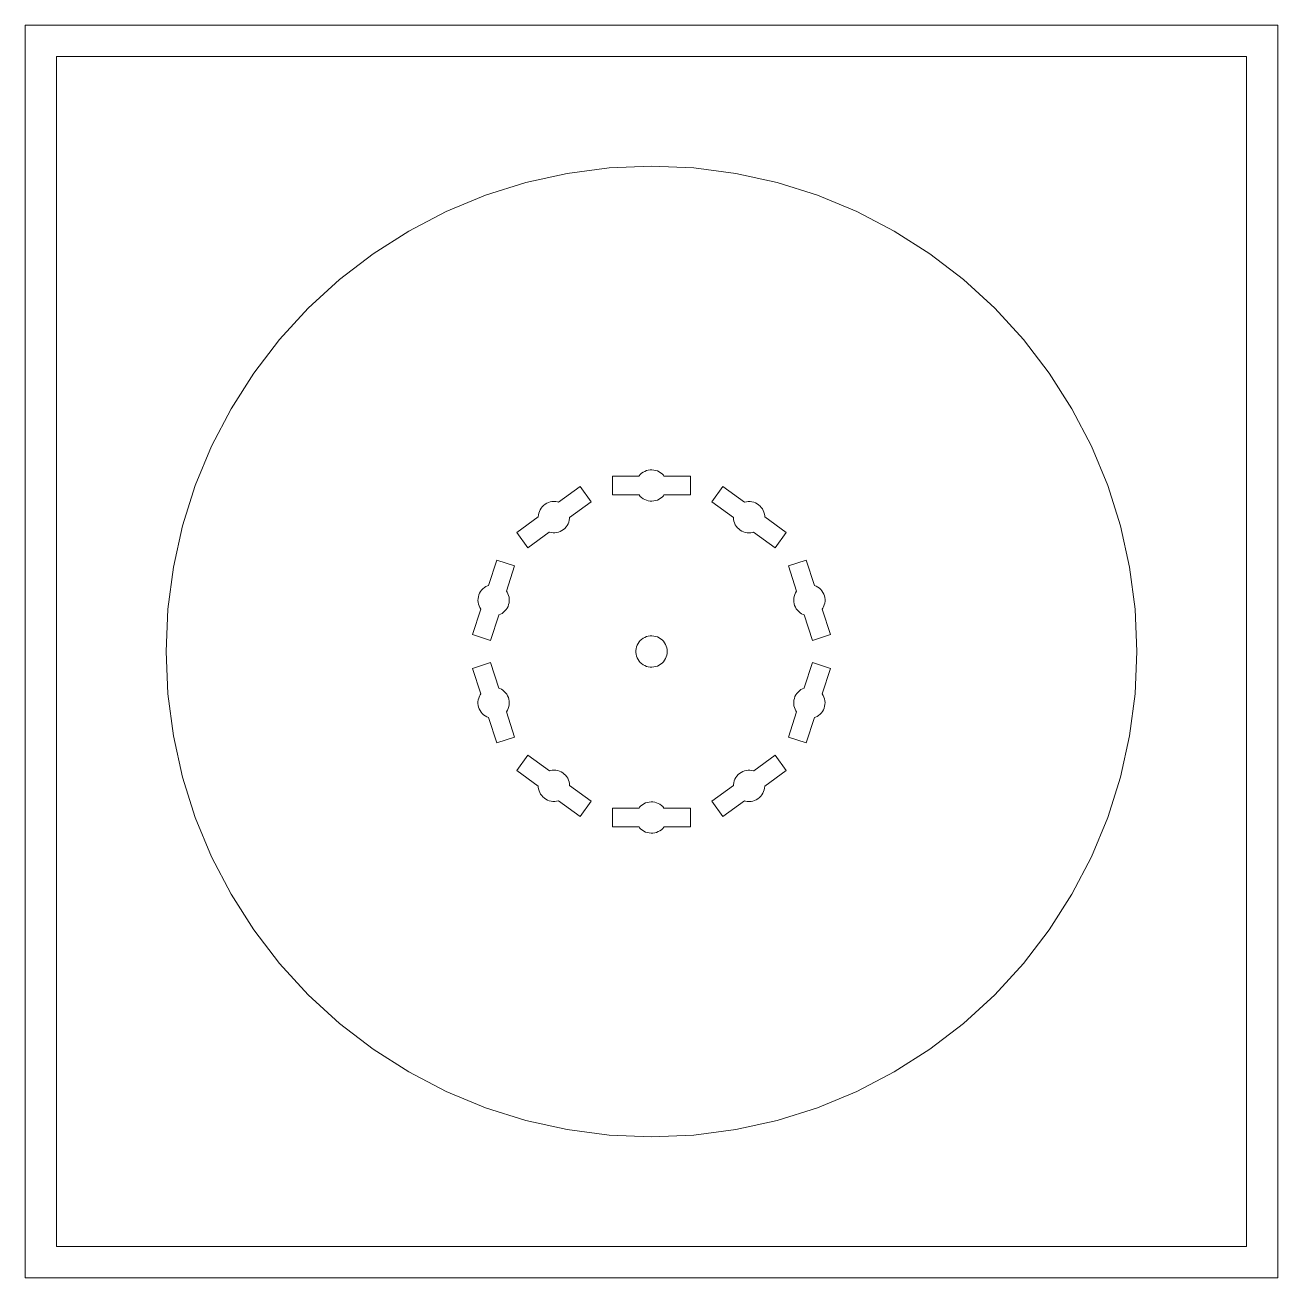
# Model space of a CAD drawing. Header units: millimetres. Extents: x 0 to 1400, y 0 to 1400.
# Drawn here: x 0 to 400, y 500 to 900 of the extents above; entities that cross this region are included whole.
import ezdxf

# ---------------------------------------------------------------- set-up
doc = ezdxf.new("R2010")
doc.units = ezdxf.units.MM
doc.layers.get('0').update_dxf_attribs({"linetype": 'CONTINUOUS', "lineweight": 0})

# ---------------------------------------------------------------- blocks, each defined once
blk = doc.blocks.new('b4')
for p, q in [((159.883, -50.281), (173.085, -47.355)), ((173.085, -47.355), (186.491, -45.59)), ((186.491, -45.59), (200, -45)), ((200, -45), (213.509, -45.59)), ((213.509, -45.59), (226.915, -47.355)), ((226.915, -47.355), (240.117, -50.281)), ((146.987, -54.348), (159.883, -50.281)), ((240.117, -50.281), (253.013, -54.348)), ((134.494, -59.522), (146.987, -54.348)), ((253.013, -54.348), (265.506, -59.522)), ((122.5, -65.766), (134.494, -59.522)), ((265.506, -59.522), (277.5, -65.766)), ((111.096, -73.031), (122.5, -65.766)), ((277.5, -65.766), (288.904, -73.031)), ((100.368, -81.263), (111.096, -73.031)), ((288.904, -73.031), (299.632, -81.263)), ((90.398, -90.398), (100.368, -81.263)), ((299.632, -81.263), (309.602, -90.398)), ((81.263, -100.368), (90.398, -90.398)), ((309.602, -90.398), (318.737, -100.368)), ((73.031, -111.096), (81.263, -100.368)), ((318.737, -100.368), (326.969, -111.096)), ((65.766, -122.5), (73.031, -111.096)), ((326.969, -111.096), (334.234, -122.5)), ((59.522, -134.494), (65.766, -122.5)), ((334.234, -122.5), (340.478, -134.494)), ((54.348, -146.987), (59.522, -134.494)), ((340.478, -134.494), (345.652, -146.987)), ((187.5, -150), (187.5, -144)), ((187.5, -144), (196.003, -144)), ((196.003, -144), (196.026, -143.966)), ((196.026, -143.966), (196.412, -143.517)), ((196.412, -143.517), (196.85, -143.117)), ((196.85, -143.117), (197.331, -142.772)), ((197.331, -142.772), (197.85, -142.486)), ((197.85, -142.486), (198.399, -142.263)), ((198.399, -142.263), (198.97, -142.107)), ((198.97, -142.107), (199.556, -142.02)), ((199.556, -142.02), (200.148, -142.002)), ((200.148, -142.002), (200.738, -142.055)), ((200.738, -142.055), (201.318, -142.177)), ((201.318, -142.177), (201.879, -142.367)), ((201.879, -142.367), (202.414, -142.621)), ((202.414, -142.621), (202.915, -142.938)), ((202.915, -142.938), (203.375, -143.311)), ((203.375, -143.311), (203.788, -143.736)), ((203.788, -143.736), (203.989, -144)), ((203.989, -144), (212.5, -144)), ((212.5, -144), (212.5, -150)), ((50.281, -159.883), (54.348, -146.987)), ((170.311, -152.35), (177.197, -147.348)), ((177.197, -147.348), (180.723, -152.202)), ((219.277, -152.202), (222.803, -147.348)), ((222.803, -147.348), (229.682, -152.346)), ((345.652, -146.987), (349.719, -159.883)), ((196.003, -150), (187.5, -150)), ((196.026, -150.034), (196.003, -150)), ((196.412, -150.483), (196.026, -150.034)), ((196.85, -150.883), (196.412, -150.483)), ((197.331, -151.228), (196.85, -150.883)), ((197.85, -151.514), (197.331, -151.228)), ((198.399, -151.737), (197.85, -151.514)), ((198.97, -151.893), (198.399, -151.737)), ((199.556, -151.98), (198.97, -151.893)), ((200.148, -151.998), (199.556, -151.98)), ((200.738, -151.945), (200.148, -151.998)), ((201.318, -151.823), (200.738, -151.945)), ((201.879, -151.633), (201.318, -151.823)), ((202.414, -151.379), (201.879, -151.633)), ((202.915, -151.062), (202.414, -151.379)), ((203.375, -150.689), (202.915, -151.062)), ((203.788, -150.264), (203.375, -150.689)), ((203.989, -150), (203.788, -150.264)), ((212.5, -150), (203.989, -150)), ((163.897, -156.413), (164.017, -155.832)), ((164.017, -155.832), (164.203, -155.27)), ((164.203, -155.27), (164.455, -154.734)), ((164.455, -154.734), (164.768, -154.231)), ((164.768, -154.231), (165.138, -153.769)), ((165.138, -153.769), (165.561, -153.354)), ((165.561, -153.354), (166.029, -152.992)), ((166.029, -152.992), (166.538, -152.688)), ((166.538, -152.688), (167.079, -152.446)), ((167.079, -152.446), (167.644, -152.269)), ((167.644, -152.269), (168.226, -152.16)), ((168.226, -152.16), (168.818, -152.122)), ((168.818, -152.122), (169.409, -152.154)), ((169.409, -152.154), (169.993, -152.255)), ((169.993, -152.255), (170.311, -152.35)), ((180.723, -152.202), (173.838, -157.204)), ((226.156, -157.2), (219.277, -152.202)), ((229.682, -152.346), (229.721, -152.332)), ((229.721, -152.332), (230.297, -152.195)), ((230.297, -152.195), (230.887, -152.129)), ((230.887, -152.129), (231.479, -152.133)), ((231.479, -152.133), (232.066, -152.206)), ((232.066, -152.206), (232.642, -152.349)), ((232.642, -152.349), (233.195, -152.558)), ((233.195, -152.558), (233.721, -152.832)), ((233.721, -152.832), (234.21, -153.166)), ((234.21, -153.166), (234.656, -153.555)), ((234.656, -153.555), (235.054, -153.995)), ((235.054, -153.995), (235.396, -154.478)), ((235.396, -154.478), (235.679, -154.998)), ((235.679, -154.998), (235.898, -155.549)), ((235.898, -155.549), (236.051, -156.121)), ((47.355, -173.085), (50.281, -159.883)), ((156.971, -162.042), (163.85, -157.044)), ((163.849, -157.003), (163.897, -156.413)), ((163.85, -157.044), (163.849, -157.003)), ((173.091, -159.766), (172.749, -160.249)), ((173.374, -159.246), (173.091, -159.766)), ((173.593, -158.695), (173.374, -159.246)), ((173.746, -158.123), (173.593, -158.695)), ((173.83, -157.536), (173.746, -158.123)), ((173.838, -157.204), (173.83, -157.536)), ((226.154, -157.241), (226.156, -157.2)), ((226.203, -157.831), (226.154, -157.241)), ((226.322, -158.412), (226.203, -157.831)), ((226.508, -158.974), (226.322, -158.412)), ((226.76, -159.51), (226.508, -158.974)), ((227.073, -160.013), (226.76, -159.51)), ((236.051, -156.121), (236.136, -156.708)), ((236.136, -156.708), (236.143, -157.04)), ((236.143, -157.04), (243.029, -162.042)), ((349.719, -159.883), (352.645, -173.085)), ((160.498, -166.896), (156.971, -162.042)), ((167.377, -161.899), (160.498, -166.896)), ((167.416, -161.913), (167.377, -161.899)), ((167.992, -162.049), (167.416, -161.913)), ((168.581, -162.115), (167.992, -162.049)), ((169.173, -162.111), (168.581, -162.115)), ((169.761, -162.038), (169.173, -162.111)), ((170.336, -161.895), (169.761, -162.038)), ((170.89, -161.686), (170.336, -161.895)), ((171.415, -161.412), (170.89, -161.686)), ((171.905, -161.079), (171.415, -161.412)), ((172.351, -160.689), (171.905, -161.079)), ((172.749, -160.249), (172.351, -160.689)), ((227.443, -160.475), (227.073, -160.013)), ((227.866, -160.89), (227.443, -160.475)), ((228.335, -161.253), (227.866, -160.89)), ((228.843, -161.556), (228.335, -161.253)), ((229.384, -161.799), (228.843, -161.556)), ((229.95, -161.975), (229.384, -161.799)), ((230.532, -162.084), (229.95, -161.975)), ((231.123, -162.122), (230.532, -162.084)), ((231.715, -162.09), (231.123, -162.122)), ((232.299, -161.989), (231.715, -162.09)), ((232.616, -161.894), (232.299, -161.989)), ((239.502, -166.896), (232.616, -161.894)), ((243.029, -162.042), (239.502, -166.896)), ((147.974, -178.901), (150.604, -170.807)), ((150.604, -170.807), (156.31, -172.661)), ((243.69, -172.661), (249.396, -170.807)), ((249.396, -170.807), (252.024, -178.894)), ((45.59, -186.491), (47.355, -173.085)), ((156.31, -172.661), (153.68, -180.755)), ((246.318, -180.748), (243.69, -172.661)), ((352.645, -173.085), (354.41, -186.491)), ((145.768, -180.403), (146.175, -179.973)), ((146.175, -179.973), (146.632, -179.595)), ((146.632, -179.595), (147.128, -179.272)), ((147.128, -179.272), (147.66, -179.011)), ((147.66, -179.011), (147.974, -178.901)), ((252.024, -178.894), (252.063, -178.905)), ((252.063, -178.905), (252.61, -179.133)), ((252.61, -179.133), (253.126, -179.426)), ((253.126, -179.426), (253.602, -179.777)), ((253.602, -179.777), (254.035, -180.182)), ((144.594, -183.681), (144.622, -183.09)), ((144.637, -184.272), (144.594, -183.681)), ((144.622, -183.09), (144.721, -182.505)), ((144.721, -182.505), (144.886, -181.937)), ((144.886, -181.937), (145.119, -181.392)), ((145.119, -181.392), (145.414, -180.878)), ((145.414, -180.878), (145.768, -180.403)), ((153.68, -180.755), (153.869, -181.028)), ((153.869, -181.028), (154.145, -181.552)), ((154.145, -181.552), (154.358, -182.105)), ((154.358, -182.105), (154.505, -182.679)), ((154.505, -182.679), (154.581, -183.267)), ((154.588, -183.859), (154.525, -184.448)), ((154.581, -183.267), (154.588, -183.859)), ((245.406, -183.563), (245.449, -182.972)), ((245.434, -184.155), (245.406, -183.563)), ((245.449, -182.972), (245.56, -182.39)), ((245.56, -182.39), (245.74, -181.826)), ((245.74, -181.826), (245.985, -181.286)), ((245.985, -181.286), (246.292, -180.78)), ((246.292, -180.78), (246.318, -180.748)), ((254.035, -180.182), (254.416, -180.636)), ((254.416, -180.636), (254.741, -181.13)), ((254.741, -181.13), (255.005, -181.661)), ((255.005, -181.661), (255.205, -182.218)), ((255.205, -182.218), (255.337, -182.796)), ((255.393, -183.977), (255.317, -184.565)), ((255.337, -182.796), (255.4, -183.385)), ((255.4, -183.385), (255.393, -183.977)), ((45, -200), (45.59, -186.491)), ((142.878, -194.583), (145.506, -186.496)), ((144.748, -184.854), (144.637, -184.272)), ((144.928, -185.418), (144.748, -184.854)), ((145.173, -185.958), (144.928, -185.418)), ((145.48, -186.464), (145.173, -185.958)), ((145.506, -186.496), (145.48, -186.464)), ((152.314, -187.818), (151.798, -188.111)), ((152.79, -187.467), (152.314, -187.818)), ((153.223, -187.062), (152.79, -187.467)), ((153.604, -186.609), (153.223, -187.062)), ((153.929, -186.114), (153.604, -186.609)), ((154.193, -185.583), (153.929, -186.114)), ((154.393, -185.026), (154.193, -185.583)), ((154.525, -184.448), (154.393, -185.026)), ((245.533, -184.739), (245.434, -184.155)), ((245.698, -185.307), (245.533, -184.739)), ((245.931, -185.852), (245.698, -185.307)), ((246.226, -186.366), (245.931, -185.852)), ((246.58, -186.841), (246.226, -186.366)), ((246.987, -187.271), (246.58, -186.841)), ((247.444, -187.65), (246.987, -187.271)), ((247.94, -187.972), (247.444, -187.65)), ((248.472, -188.233), (247.94, -187.972)), ((254.681, -186.216), (254.492, -186.489)), ((254.492, -186.489), (257.122, -194.583)), ((254.957, -185.692), (254.681, -186.216)), ((255.17, -185.139), (254.957, -185.692)), ((255.317, -184.565), (255.17, -185.139)), ((354.41, -186.491), (355, -200)), ((151.212, -188.351), (148.584, -196.437)), ((151.251, -188.339), (151.212, -188.351)), ((151.798, -188.111), (151.251, -188.339)), ((248.785, -188.343), (248.472, -188.233)), ((251.416, -196.437), (248.785, -188.343)), ((148.584, -196.437), (142.878, -194.583)), ((196.85, -196.117), (197.331, -195.772)), ((197.331, -195.772), (197.85, -195.486)), ((197.85, -195.486), (198.399, -195.263)), ((198.399, -195.263), (198.97, -195.107)), ((198.97, -195.107), (199.556, -195.02)), ((199.556, -195.02), (200.148, -195.002)), ((200.148, -195.002), (200.738, -195.055)), ((200.738, -195.055), (201.318, -195.177)), ((201.318, -195.177), (201.879, -195.367)), ((201.879, -195.367), (202.414, -195.621)), ((202.414, -195.621), (202.915, -195.938)), ((202.915, -195.938), (203.375, -196.311)), ((257.122, -194.583), (251.416, -196.437)), ((45.59, -213.509), (45, -200)), ((195.009, -199.704), (195.079, -199.116)), ((195.009, -200.296), (195.009, -199.704)), ((195.079, -199.116), (195.218, -198.54)), ((195.218, -198.54), (195.424, -197.984)), ((195.424, -197.984), (195.695, -197.457)), ((195.695, -197.457), (196.026, -196.966)), ((196.026, -196.966), (196.412, -196.517)), ((196.412, -196.517), (196.85, -196.117)), ((203.375, -196.311), (203.788, -196.736)), ((203.788, -196.736), (204.147, -197.207)), ((204.147, -197.207), (204.448, -197.717)), ((204.448, -197.717), (204.687, -198.259)), ((204.687, -198.259), (204.86, -198.826)), ((204.86, -198.826), (204.965, -199.409)), ((204.965, -199.409), (205, -200)), ((205, -200), (204.965, -200.591)), ((355, -200), (354.41, -213.509)), ((142.878, -205.417), (148.584, -203.563)), ((148.584, -203.563), (151.215, -211.657)), ((195.079, -200.884), (195.009, -200.296)), ((195.218, -201.46), (195.079, -200.884)), ((195.424, -202.016), (195.218, -201.46)), ((195.695, -202.543), (195.424, -202.016)), ((196.026, -203.034), (195.695, -202.543)), ((196.412, -203.483), (196.026, -203.034)), ((196.85, -203.883), (196.412, -203.483)), ((197.331, -204.228), (196.85, -203.883)), ((203.375, -203.689), (202.915, -204.062)), ((203.788, -203.264), (203.375, -203.689)), ((204.147, -202.793), (203.788, -203.264)), ((204.448, -202.283), (204.147, -202.793)), ((204.687, -201.741), (204.448, -202.283)), ((204.86, -201.174), (204.687, -201.741)), ((204.965, -200.591), (204.86, -201.174)), ((248.788, -211.649), (251.416, -203.563)), ((251.416, -203.563), (257.122, -205.417)), ((145.508, -213.511), (142.878, -205.417)), ((197.85, -204.514), (197.331, -204.228)), ((198.399, -204.737), (197.85, -204.514)), ((198.97, -204.893), (198.399, -204.737)), ((199.556, -204.98), (198.97, -204.893)), ((200.148, -204.998), (199.556, -204.98)), ((200.738, -204.945), (200.148, -204.998)), ((201.318, -204.823), (200.738, -204.945)), ((201.879, -204.633), (201.318, -204.823)), ((202.414, -204.379), (201.879, -204.633)), ((202.915, -204.062), (202.414, -204.379)), ((257.122, -205.417), (254.494, -213.504)), ((151.215, -211.657), (151.528, -211.767)), ((151.528, -211.767), (152.06, -212.028)), ((247.686, -212.182), (248.202, -211.889)), ((248.202, -211.889), (248.749, -211.661)), ((248.749, -211.661), (248.788, -211.649)), ((47.355, -226.915), (45.59, -213.509)), ((144.607, -216.023), (144.683, -215.435)), ((144.683, -215.435), (144.83, -214.861)), ((144.83, -214.861), (145.043, -214.308)), ((145.043, -214.308), (145.319, -213.784)), ((145.319, -213.784), (145.508, -213.511)), ((152.06, -212.028), (152.556, -212.35)), ((152.556, -212.35), (153.013, -212.729)), ((153.013, -212.729), (153.42, -213.159)), ((153.42, -213.159), (153.774, -213.634)), ((153.774, -213.634), (154.069, -214.148)), ((154.069, -214.148), (154.302, -214.693)), ((154.302, -214.693), (154.467, -215.261)), ((154.467, -215.261), (154.566, -215.845)), ((154.566, -215.845), (154.594, -216.437)), ((245.412, -216.141), (245.475, -215.552)), ((245.475, -215.552), (245.607, -214.974)), ((245.607, -214.974), (245.807, -214.417)), ((245.807, -214.417), (246.071, -213.886)), ((246.071, -213.886), (246.396, -213.391)), ((246.396, -213.391), (246.777, -212.938)), ((246.777, -212.938), (247.21, -212.533)), ((247.21, -212.533), (247.686, -212.182)), ((254.494, -213.504), (254.52, -213.536)), ((254.52, -213.536), (254.827, -214.042)), ((254.827, -214.042), (255.072, -214.582)), ((255.072, -214.582), (255.252, -215.146)), ((255.252, -215.146), (255.363, -215.728)), ((255.363, -215.728), (255.406, -216.319)), ((354.41, -213.509), (352.645, -226.915)), ((144.6, -216.615), (144.607, -216.023)), ((144.663, -217.204), (144.6, -216.615)), ((144.795, -217.782), (144.663, -217.204)), ((144.995, -218.339), (144.795, -217.782)), ((145.259, -218.87), (144.995, -218.339)), ((145.584, -219.364), (145.259, -218.87)), ((145.965, -219.818), (145.584, -219.364)), ((146.398, -220.223), (145.965, -219.818)), ((153.708, -219.22), (153.682, -219.252)), ((153.682, -219.252), (156.31, -227.339)), ((154.015, -218.714), (153.708, -219.22)), ((154.26, -218.174), (154.015, -218.714)), ((154.44, -217.61), (154.26, -218.174)), ((154.551, -217.028), (154.44, -217.61)), ((154.594, -216.437), (154.551, -217.028)), ((243.69, -227.339), (246.32, -219.245)), ((245.419, -216.733), (245.412, -216.141)), ((245.495, -217.321), (245.419, -216.733)), ((245.642, -217.895), (245.495, -217.321)), ((245.855, -218.448), (245.642, -217.895)), ((246.131, -218.972), (245.855, -218.448)), ((246.32, -219.245), (246.131, -218.972)), ((254.232, -219.597), (253.825, -220.027)), ((254.586, -219.122), (254.232, -219.597)), ((254.881, -218.608), (254.586, -219.122)), ((255.114, -218.063), (254.881, -218.608)), ((255.279, -217.495), (255.114, -218.063)), ((255.378, -216.91), (255.279, -217.495)), ((255.406, -216.319), (255.378, -216.91)), ((146.874, -220.574), (146.398, -220.223)), ((147.39, -220.867), (146.874, -220.574)), ((147.937, -221.095), (147.39, -220.867)), ((147.976, -221.106), (147.937, -221.095)), ((150.604, -229.193), (147.976, -221.106)), ((252.026, -221.099), (249.396, -229.193)), ((252.34, -220.989), (252.026, -221.099)), ((252.872, -220.728), (252.34, -220.989)), ((253.368, -220.405), (252.872, -220.728)), ((253.825, -220.027), (253.368, -220.405)), ((50.281, -240.117), (47.355, -226.915)), ((156.31, -227.339), (150.604, -229.193)), ((249.396, -229.193), (243.69, -227.339)), ((352.645, -226.915), (349.719, -240.117)), ((156.971, -237.958), (160.498, -233.104)), ((160.498, -233.104), (167.384, -238.106)), ((232.623, -238.101), (239.502, -233.104)), ((239.502, -233.104), (243.029, -237.958)), ((163.857, -242.96), (156.971, -237.958)), ((167.384, -238.106), (167.701, -238.011)), ((167.701, -238.011), (168.285, -237.91)), ((168.285, -237.91), (168.877, -237.878)), ((168.877, -237.878), (169.468, -237.916)), ((169.468, -237.916), (170.05, -238.025)), ((170.05, -238.025), (170.616, -238.201)), ((170.616, -238.201), (171.157, -238.444)), ((171.157, -238.444), (171.665, -238.747)), ((171.665, -238.747), (172.134, -239.11)), ((172.134, -239.11), (172.557, -239.525)), ((172.557, -239.525), (172.927, -239.987)), ((172.927, -239.987), (173.24, -240.49)), ((226.909, -240.234), (227.251, -239.751)), ((227.251, -239.751), (227.649, -239.311)), ((227.649, -239.311), (228.095, -238.921)), ((228.095, -238.921), (228.585, -238.588)), ((228.585, -238.588), (229.11, -238.314)), ((229.11, -238.314), (229.664, -238.105)), ((229.664, -238.105), (230.239, -237.962)), ((230.239, -237.962), (230.827, -237.889)), ((230.827, -237.889), (231.419, -237.885)), ((231.419, -237.885), (232.008, -237.951)), ((232.008, -237.951), (232.584, -238.087)), ((232.584, -238.087), (232.623, -238.101)), ((243.029, -237.958), (236.15, -242.956)), ((54.348, -253.013), (50.281, -240.117)), ((163.864, -243.292), (163.857, -242.96)), ((163.949, -243.879), (163.864, -243.292)), ((164.102, -244.451), (163.949, -243.879)), ((173.24, -240.49), (173.492, -241.026)), ((173.492, -241.026), (173.678, -241.588)), ((173.678, -241.588), (173.797, -242.169)), ((173.797, -242.169), (173.846, -242.759)), ((173.846, -242.759), (173.844, -242.8)), ((173.844, -242.8), (180.723, -247.798)), ((219.277, -247.798), (226.162, -242.796)), ((226.162, -242.796), (226.17, -242.464)), ((226.17, -242.464), (226.254, -241.877)), ((226.254, -241.877), (226.407, -241.305)), ((226.407, -241.305), (226.626, -240.754)), ((226.626, -240.754), (226.909, -240.234)), ((236.103, -243.587), (235.983, -244.168)), ((236.151, -242.997), (236.103, -243.587)), ((236.15, -242.956), (236.151, -242.997)), ((349.719, -240.117), (345.652, -253.013)), ((164.321, -245.002), (164.102, -244.451)), ((164.604, -245.522), (164.321, -245.002)), ((164.946, -246.005), (164.604, -245.522)), ((165.344, -246.445), (164.946, -246.005)), ((165.79, -246.834), (165.344, -246.445)), ((166.279, -247.168), (165.79, -246.834)), ((166.805, -247.442), (166.279, -247.168)), ((167.358, -247.651), (166.805, -247.442)), ((167.934, -247.794), (167.358, -247.651)), ((168.521, -247.867), (167.934, -247.794)), ((169.113, -247.871), (168.521, -247.867)), ((169.703, -247.805), (169.113, -247.871)), ((170.279, -247.668), (169.703, -247.805)), ((170.318, -247.654), (170.279, -247.668)), ((177.197, -252.652), (170.318, -247.654)), ((180.723, -247.798), (177.197, -252.652)), ((222.803, -252.652), (219.277, -247.798)), ((229.689, -247.65), (222.803, -252.652)), ((230.007, -247.745), (229.689, -247.65)), ((230.591, -247.846), (230.007, -247.745)), ((231.182, -247.878), (230.591, -247.846)), ((231.774, -247.84), (231.182, -247.878)), ((232.356, -247.731), (231.774, -247.84)), ((232.921, -247.554), (232.356, -247.731)), ((233.462, -247.312), (232.921, -247.554)), ((233.971, -247.008), (233.462, -247.312)), ((234.439, -246.646), (233.971, -247.008)), ((234.862, -246.231), (234.439, -246.646)), ((235.232, -245.769), (234.862, -246.231)), ((235.545, -245.266), (235.232, -245.769)), ((235.797, -244.73), (235.545, -245.266)), ((235.983, -244.168), (235.797, -244.73)), ((187.5, -256), (187.5, -250)), ((187.5, -250), (196.011, -250)), ((196.011, -250), (196.212, -249.736)), ((196.212, -249.736), (196.625, -249.311)), ((196.625, -249.311), (197.085, -248.938)), ((197.085, -248.938), (197.586, -248.621)), ((197.586, -248.621), (198.121, -248.367)), ((198.121, -248.367), (198.682, -248.177)), ((198.682, -248.177), (199.262, -248.055)), ((199.262, -248.055), (199.852, -248.002)), ((199.852, -248.002), (200.444, -248.02)), ((200.444, -248.02), (201.03, -248.107)), ((201.03, -248.107), (201.601, -248.263)), ((201.601, -248.263), (202.15, -248.486)), ((202.15, -248.486), (202.669, -248.772)), ((202.669, -248.772), (203.15, -249.117)), ((203.15, -249.117), (203.588, -249.517)), ((203.588, -249.517), (203.974, -249.966)), ((203.974, -249.966), (203.997, -250)), ((203.997, -250), (212.5, -250)), ((212.5, -250), (212.5, -256)), ((59.522, -265.506), (54.348, -253.013)), ((196.011, -256), (187.5, -256)), ((196.212, -256.264), (196.011, -256)), ((203.997, -256), (203.974, -256.034)), ((212.5, -256), (203.997, -256)), ((345.652, -253.013), (340.478, -265.506)), ((196.625, -256.689), (196.212, -256.264)), ((197.085, -257.062), (196.625, -256.689)), ((197.586, -257.379), (197.085, -257.062)), ((198.121, -257.633), (197.586, -257.379)), ((198.682, -257.823), (198.121, -257.633)), ((199.262, -257.945), (198.682, -257.823)), ((199.852, -257.998), (199.262, -257.945)), ((200.444, -257.98), (199.852, -257.998)), ((201.03, -257.893), (200.444, -257.98)), ((201.601, -257.737), (201.03, -257.893)), ((202.15, -257.514), (201.601, -257.737)), ((202.669, -257.228), (202.15, -257.514)), ((203.15, -256.883), (202.669, -257.228)), ((203.588, -256.483), (203.15, -256.883)), ((203.974, -256.034), (203.588, -256.483)), ((65.766, -277.5), (59.522, -265.506)), ((340.478, -265.506), (334.234, -277.5)), ((73.031, -288.904), (65.766, -277.5)), ((334.234, -277.5), (326.969, -288.904)), ((81.263, -299.632), (73.031, -288.904)), ((326.969, -288.904), (318.737, -299.632)), ((90.398, -309.602), (81.263, -299.632)), ((318.737, -299.632), (309.602, -309.602)), ((100.368, -318.737), (90.398, -309.602)), ((309.602, -309.602), (299.632, -318.737)), ((111.096, -326.969), (100.368, -318.737)), ((299.632, -318.737), (288.904, -326.969)), ((122.5, -334.234), (111.096, -326.969)), ((288.904, -326.969), (277.5, -334.234)), ((134.494, -340.478), (122.5, -334.234)), ((277.5, -334.234), (265.506, -340.478)), ((146.987, -345.652), (134.494, -340.478)), ((265.506, -340.478), (253.013, -345.652)), ((159.883, -349.719), (146.987, -345.652)), ((253.013, -345.652), (240.117, -349.719)), ((173.085, -352.645), (159.883, -349.719)), ((240.117, -349.719), (226.915, -352.645)), ((186.491, -354.41), (173.085, -352.645)), ((200, -355), (186.491, -354.41)), ((213.509, -354.41), (200, -355)), ((226.915, -352.645), (213.509, -354.41))]:
    blk.add_line(p, q)
blk = doc.blocks.new('f4')
at = {"color": 1}
for p, q in [((0, -400), (0, 0)), ((0, 0), (400, 0)), ((400, 0), (400, -400)), ((10, -390), (10, -10)), ((10, -10), (390, -10)), ((390, -10), (390, -390)), ((390, -390), (10, -390)), ((400, -400), (0, -400))]:
    blk.add_line(p, q, dxfattribs=at)

msp = doc.modelspace()

# ---------------------------------------------------------------- block references
for name in ['f4', 'b4']:
    msp.add_blockref(name, (0, 900))

doc.saveas('drawing.dxf')
